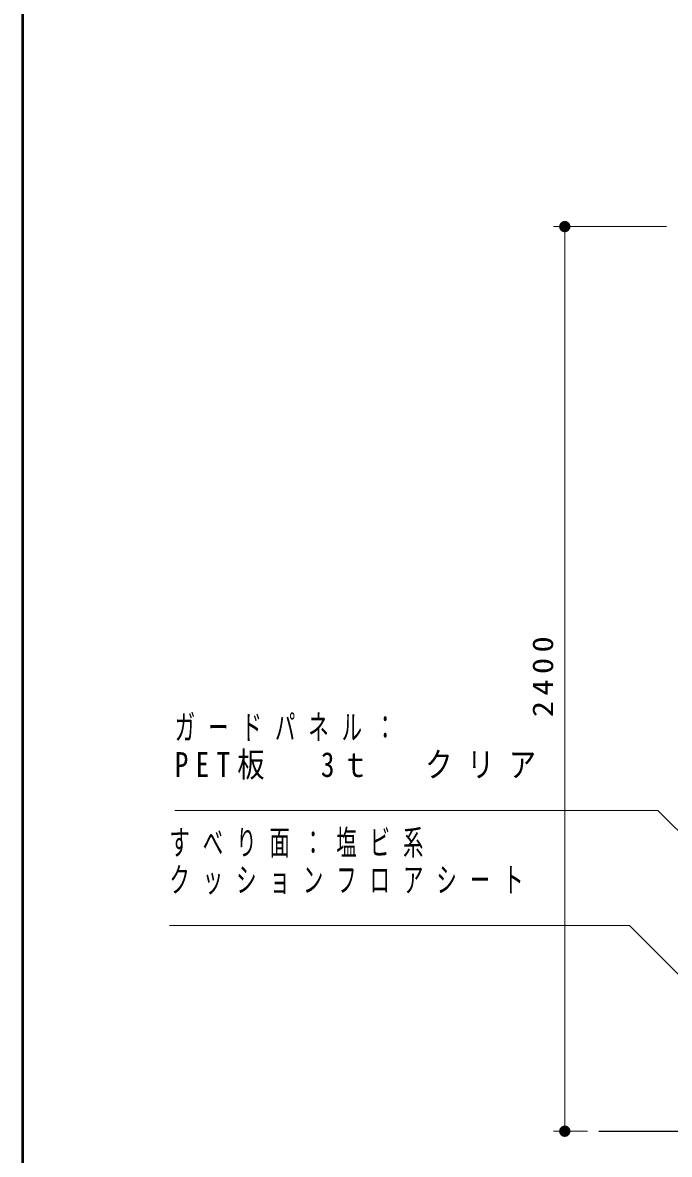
# Model space of a CAD drawing. Units: millimetres on the paper, scale 1:30. Extents: x -385 to 0, y 0 to 267.
# Drawn here: x -385 to -327.8, y 77.8 to 177.9 of the extents above; entities that cross this region are included whole.
import ezdxf

# ---------------------------------------------------------------- set-up
doc = ezdxf.new("R2010")
doc.units = ezdxf.units.MM
doc.layers.add('LY_1', color=7, linetype='Continuous', lineweight=25)
doc.layers.add('LY_4', color=7, linetype='Continuous', lineweight=13)
doc.styles.add('ＭＳ ゴシック', font='')
doc.styles.get('ＭＳ ゴシック').set_extended_font_data('MS Gothic')

# ---------------------------------------------------------------- blocks, each defined once
blk = doc.blocks.new('filled_dot')
at = {"color": 0, "linetype": 'Continuous', "lineweight": -2, "const_width": 1.25}
blk.add_lwpolyline([(-0.625, 0, 1), (0.625, 0, 1)], format="xyb", close=True, dxfattribs=at)

msp = doc.modelspace()

# ---------------------------------------------------------------- linework, layer by layer
at = {"layer": 'LY_1', "lineweight": 13}
for p, q in [((-328.055, 159.864), (-338.055, 159.864)), ((-337.055, 79.864), (-337.055, 159.864)), ((-371.541, 108.241), (-328.822, 108.241)), ((-328.822, 108.241), (-316.569, 95.987)), ((-372.017, 98.051), (-331.344, 98.051)), ((-331.344, 98.051), (-322.491, 89.198)), ((-335.049, 79.864), (-338.055, 79.864))]:
    msp.add_line(p, q, dxfattribs=at)
at = {"layer": 'LY_1'}
msp.add_line((-334.049, 79.864), (-213.673, 79.864), dxfattribs=at)
at = {"layer": 'LY_4', "lineweight": 50}
msp.add_line((-385, 267), (-385, 0), dxfattribs=at)

# ---------------------------------------------------------------- block references
at = {"layer": 'LY_1', "lineweight": 13, "xscale": 0.4, "yscale": 0.4}
for p, rotation in [((-337.055, 159.864), 270), ((-337.055, 79.864), 90)]:
    msp.add_blockref('filled_dot', p, dxfattribs=dict(at, rotation=rotation))

# ---------------------------------------------------------------- texts
at = {"layer": 'LY_1', "insert": (-338.055, 120.292), "char_height": 1.833, "attachment_point": 8, "rotation": 90, "style": 'ＭＳ ゴシック'}
msp.add_mtext('\\T1.33;\\W1.15;2400', dxfattribs=at)
at = {"layer": 'LY_1', "char_height": 2.199, "attachment_point": 1, "style": 'ＭＳ ゴシック'}
for s, insert in [('\\T1.64;\\W0.6;ガードパネル：', (-371.541, 116.691)), ('\\T1.54;\\W0.8;PET板\u30003ｔ\u3000クリア', (-371.541, 113.391)), ('\\T1.64;\\W0.6;すべり面：塩ビ系', (-372.017, 106.501)), ('\\T1.64;\\W0.6;クッションフロアシート', (-372.017, 103.201))]:
    msp.add_mtext(s, dxfattribs=dict(at, insert=insert))

doc.saveas('drawing.dxf')
